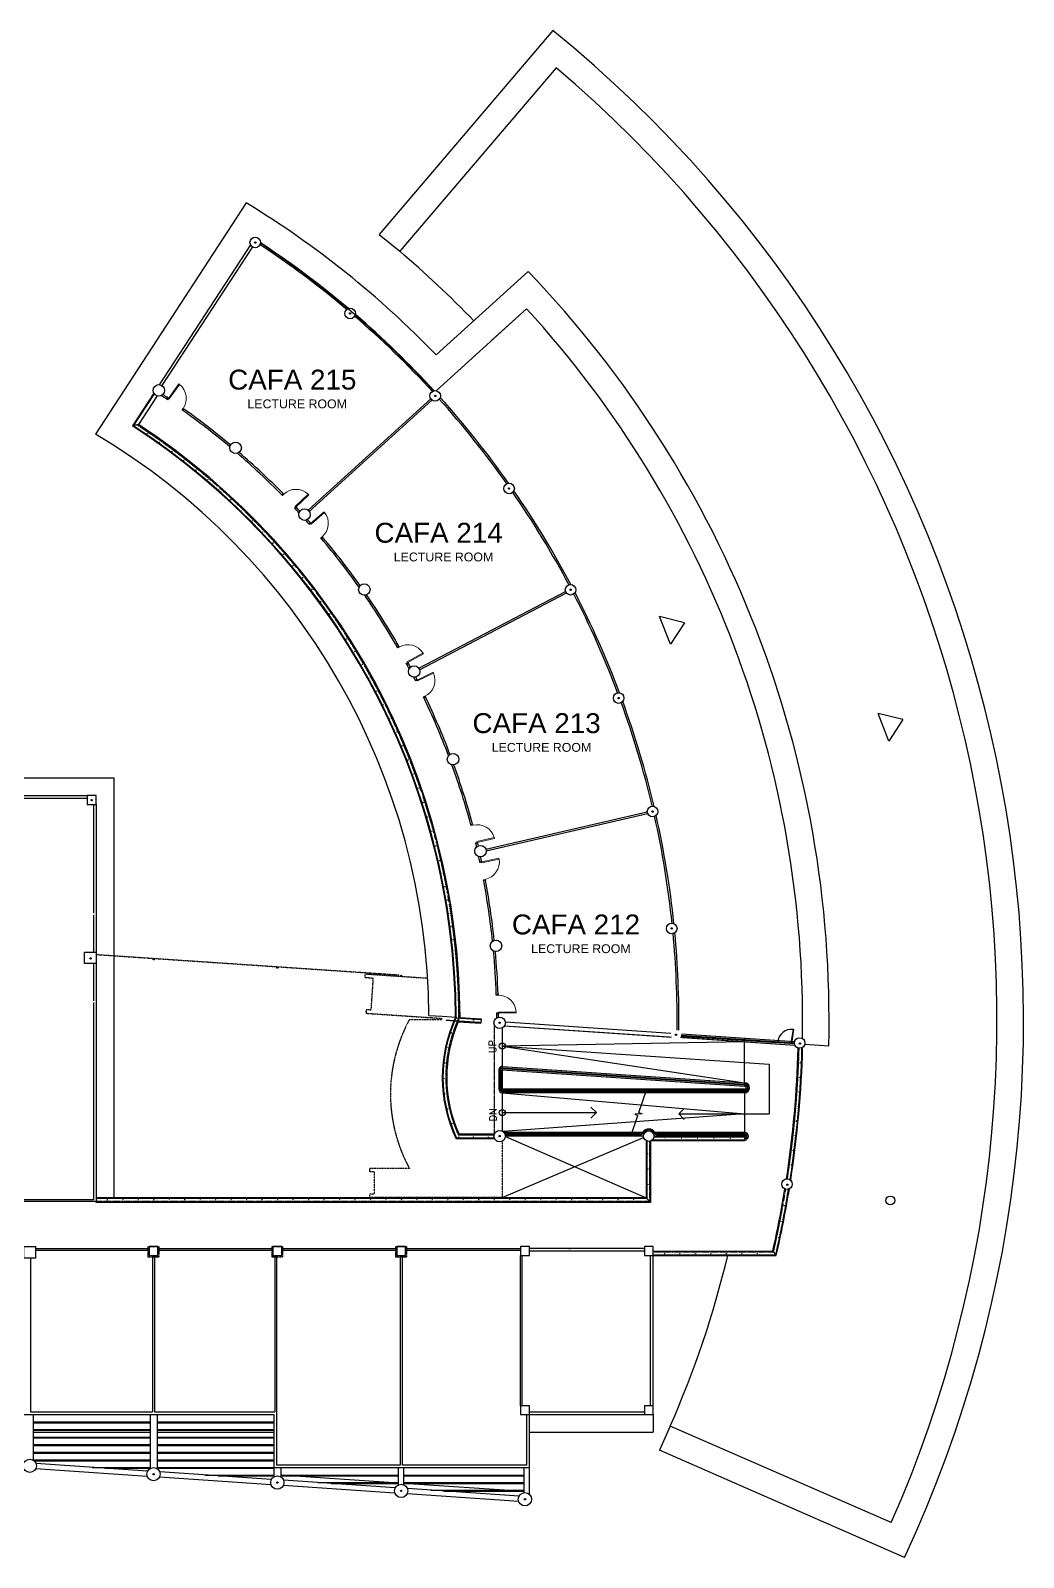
# Model space of a CAD drawing. Header units: millimetres. Extents: x -616979 to 2364082, y 43054 to 1637649.
# Drawn here: x -193145 to -137005, y 68673 to 155013 of the extents above; entities that cross this region are included whole.
import ezdxf

# ---------------------------------------------------------------- set-up
doc = ezdxf.new("R2010")
doc.units = ezdxf.units.MM
doc.linetypes.add('GROUND floor$0$HIDDEN', pattern=[0.375, 0.25, -0.125])
doc.linetypes.add('HIDDEN', pattern=[0.375, 0.25, -0.125])
for name, color, linetype in [('a-broken line', 8, 'HIDDEN'), ('a-columns', 7, 'Continuous'), ('a-labels', 7, 'Continuous'), ('a-line', 7, 'Continuous'), ('a-railing', 254, 'Continuous'), ('a-ramp', 253, 'Continuous'), ('a-shading device', 7, 'Continuous'), ('a-wall', 5, 'Continuous'), ('RAMPSLOPE', 252, 'Continuous'), ('USC-DOOR-SKED', 7, 'Continuous')]:
    doc.layers.add(name, color=color, linetype=linetype)
doc.styles.add('-kitz', font='arial.ttf')
doc.styles.add('100scale@80cl', font='romans.shx', dxfattribs={"height": 0.2})
doc.styles.add('style1', font='arial.ttf')

msp = doc.modelspace()

# ---------------------------------------------------------------- linework, layer by layer
for points in [[(-185442.428, 134163.864), (-185383.796, 134245.679), (-185339.734, 134214.06), (-185398.089, 134132.852), (-185442.428, 134163.864)], [(-184573.276, 133561.569), (-184514.644, 133643.383), (-184470.582, 133611.764), (-184528.937, 133530.556), (-184573.276, 133561.569)], [(-178942.347, 128761.568), (-178868.9, 128830.392), (-178831.842, 128790.795), (-178904.9, 128722.512), (-178942.347, 128761.568)], [(-178214.626, 128001.32), (-178140.722, 128069.654), (-178103.929, 128029.81), (-178177.44, 127962.015), (-178214.626, 128001.32)], [(-177418.53, 127121.667), (-177341.952, 127186.99), (-177306.782, 127145.707), (-177382.946, 127080.906), (-177418.53, 127121.667)], [(-176728.672, 126320.403), (-176652.093, 126385.726), (-176616.924, 126344.443), (-176693.087, 126279.642), (-176728.672, 126320.403)], [(-172409.701, 120156.088), (-172321.241, 120204.11), (-172295.397, 120156.432), (-172383.342, 120108.834), (-172409.701, 120156.088)], [(-171897.795, 119236.573), (-171809.017, 119284.005), (-171783.491, 119236.156), (-171871.752, 119189.145), (-171897.795, 119236.573)], [(-171393.978, 118281.45), (-171303.815, 118326.194), (-171279.738, 118277.599), (-171369.372, 118233.261), (-171393.978, 118281.45)], [(-170928.633, 117332.051), (-170838.47, 117376.794), (-170814.394, 117328.199), (-170904.027, 117283.861), (-170928.633, 117332.051)], [(-168248.133, 110105.078), (-168150.093, 110127.873), (-168137.845, 110075.042), (-168235.276, 110052.52), (-168248.133, 110105.078)], [(-167986.552, 109085.466), (-167888.362, 109107.607), (-167876.467, 109054.695), (-167974.045, 109032.823), (-167986.552, 109085.466)], [(-167745.897, 108030.321), (-167647.521, 108051.619), (-167636.08, 107998.607), (-167733.843, 107977.573), (-167745.897, 108030.321)], [(-167535.062, 106994.184), (-167436.686, 107015.482), (-167425.245, 106962.47), (-167523.008, 106941.436), (-167535.062, 106994.184)], [(-166810.519, 100518.185), (-166709.866, 100518.658), (-166709.646, 100464.425), (-166809.645, 100464.084), (-166810.519, 100518.185)], [(-166789.322, 99465.921), (-166688.667, 99465.724), (-166688.809, 99411.491), (-166788.808, 99411.816), (-166789.322, 99465.921)]]:
    msp.add_lwpolyline(points)
at = {"layer": 'a-broken line', "color": 8, "linetype": 'HIDDEN', "ltscale": 2}
for p, q in [((-189443.669, 102768.762), (-172328.067, 101615.092)), ((-174230.001, 101453.144), (-174216.548, 101652.691)), ((-173781.02, 101422.876), (-174230.001, 101453.144)), ((-174215.417, 101669.469), (-170687.538, 101431.674)), ((-169865.287, 99081.114), (-171725.623, 99081.114)), ((-166470.948, 92210.957), (-166470.948, 89024.271)), ((-173965.288, 90674.442), (-173990.288, 90574.442)), ((-171725.623, 90674.442), (-173965.288, 90674.442)), ((-173990.288, 90574.442), (-173965.288, 90474.442)), ((-173715.287, 90474.442), (-173965.288, 90474.442)), ((-173715.287, 90474.442), (-173715.287, 89224.271)), ((-173965.288, 89224.271), (-173990.288, 89124.271)), ((-173990.288, 89124.271), (-173965.288, 89024.271)), ((-173715.287, 89224.271), (-173965.288, 89224.271)), ((-166470.948, 89024.271), (-173965.288, 89024.271))]:
    msp.add_line(p, q, dxfattribs=at)
at = {"layer": 'a-broken line', "linetype": 'GROUND floor$0$HIDDEN'}
msp.add_line((-166924.487, 98789.8), (-166924.487, 92615.245), dxfattribs=at)
at = {"layer": 'a-broken line', "color": 8, "linetype": 'HIDDEN', "ltscale": 2}
msp.add_lwpolyline([(-173781.02, 101422.876), (-173902.094, 99626.953), (-174152.659, 99643.845), (-174184.329, 99545.753), (-174166.111, 99444.298), (-169865.287, 99154.354)], dxfattribs=at)
msp.add_arc((-164007.203, 94877.778), 8788.746, 151.42795193, 208.57204807, dxfattribs=at)
at = {"layer": 'a-columns'}
for points in [[(-189940.287, 111749.271), (-189940.287, 111249.271), (-189440.287, 111249.271), (-189440.287, 111749.271)], [(-190090.287, 102899.442), (-189440.287, 102899.442), (-189440.287, 102249.442), (-190090.287, 102249.442)], [(-193515.287, 86249.101), (-192865.287, 86249.101), (-192865.287, 85599.101), (-193515.287, 85599.101)], [(-185940.287, 86249.101), (-186440.287, 86249.101), (-186440.287, 85749.101), (-185940.287, 85749.101)], [(-178940.287, 86249.101), (-179440.287, 86249.101), (-179440.287, 85749.101), (-178940.287, 85749.101)], [(-171940.287, 86249.101), (-172440.287, 86249.101), (-172440.287, 85749.101), (-171940.287, 85749.101)], [(-164940.287, 86249.101), (-165440.287, 86249.101), (-165440.287, 85749.101), (-164940.287, 85749.101)], [(-157940.287, 86249.101), (-158440.287, 86249.101), (-158440.287, 85749.101), (-157940.287, 85749.101)], [(-164940.287, 77249.271), (-165440.287, 77249.271), (-165440.287, 76749.271), (-164940.287, 76749.271)], [(-157940.287, 77249.271), (-158440.287, 77249.271), (-158440.287, 76749.271), (-157940.287, 76749.271)]]:
    msp.add_lwpolyline(points, close=True, dxfattribs=at)
at = {"layer": 'a-columns', "linetype": 'HIDDEN'}
for points in [[(-186490.287, 86249.101), (-185890.287, 86249.101), (-185890.287, 85649.101), (-186490.287, 85649.101)], [(-179490.287, 86249.101), (-178890.287, 86249.101), (-178890.287, 85649.101), (-179490.287, 85649.101)], [(-172490.287, 86249.101), (-171890.287, 86249.101), (-171890.287, 85649.101), (-172490.287, 85649.101)]]:
    msp.add_lwpolyline(points, close=True, dxfattribs=at)
at = {"layer": 'a-columns'}
for centre, radius in [((-180440.562, 143025.727), 300), ((-175075.445, 139014.988), 300), ((-185895.784, 134664.152), 325), ((-170264.937, 134353.495), 300), ((-181551.353, 131416.436), 325), ((-166087.416, 129117.197), 300), ((-177656.02, 127641.768), 325), ((-174273.251, 123401.649), 325), ((-162610.944, 123391.408), 300), ((-171458.161, 118765.163), 325), ((-159892.165, 117269.419), 300), ((-169256.616, 113807.852), 325), ((-157975.375, 110850.975), 300), ((-167704.486, 108610.485), 325), ((-156891.805, 104240.652), 300), ((-166827.059, 103257.741), 325), ((-166620.948, 98905.944), 325), ((-149659.449, 97762.472), 300), ((-166620.948, 92499.271), 325), ((-158190.287, 92499.271), 300), ((-150375.031, 89784.354), 300), ((-144531.238, 88860.16), 250), ((-193190.287, 73852.361), 375), ((-186190.287, 73380.451), 375), ((-179190.287, 72908.541), 375), ((-172190.287, 72436.631), 375), ((-165190.287, 71964.721), 375)]:
    msp.add_circle(centre, radius, dxfattribs=at)
at = {"layer": 'a-labels'}
for p, q in [((-166470.948, 97590.256), (-151384.617, 96563.088)), ((-151384.617, 96563.088), (-151384.617, 93749.101)), ((-158748.437, 93841.206), (-158306.696, 95149.101)), ((-161464.431, 94135.956), (-161152.577, 93824.101)), ((-166470.948, 93824.101), (-161152.577, 93824.101)), ((-161464.431, 93512.247), (-161152.577, 93824.101)), ((-159201.733, 92499.101), (-158809.954, 93659.069)), ((-158561.883, 93755.26), (-158969.924, 93742.942)), ((-158969.924, 93742.942), (-158809.954, 93659.069)), ((-158748.437, 93841.206), (-158561.883, 93755.26)), ((-156184.846, 94060.956), (-156496.701, 93749.101)), ((-156184.846, 93437.247), (-156496.701, 93749.101)), ((-156496.701, 93749.101), (-151384.617, 93749.101))]:
    msp.add_line(p, q, dxfattribs=at)
for centre in [(-166470.948, 97590.256), (-166470.948, 93824.101)]:
    msp.add_circle(centre, 169.578, dxfattribs=at)
at = {"layer": 'a-line'}
for p, q in [((-163609.082, 155012.915), (-173430.761, 143488.578)), ((-163428.268, 152912.558), (-172274.391, 142532.898)), ((-173430.761, 143488.578), (-172274.391, 142532.898)), ((-165095.583, 139284.109), (-167055.438, 137504.395)), ((-156977.132, 76106.062), (-157578.224, 74731.767)), ((-144482.166, 70640.984), (-156977.132, 76106.062)), ((-143726.115, 68673.098), (-157578.224, 74731.767))]:
    msp.add_line(p, q, dxfattribs=at)
at = {"layer": 'a-line', "color": 8}
for p, q in [((-180948.302, 145267.193), (-189479.744, 132190.494)), ((-165010.3, 141387.712), (-170207.175, 136668.511)), ((-202440.287, 112749.271), (-188440.287, 112749.271)), ((-188440.287, 112749.271), (-188440.287, 88999.272)), ((-149367.678, 97692.688), (-148012.729, 97601.343)), ((-166470.948, 89024.271), (-158479.338, 92418.966)), ((-166297.487, 92467.68), (-158340.287, 88999.271)), ((-158340.287, 92239.464), (-158340.287, 88999.271)), ((-158340.287, 88999.271), (-189365.287, 88999.271)), ((-157940.287, 76749.271), (-157940.287, 75749.271)), ((-164940.287, 75749.271), (-157940.287, 75749.271))]:
    msp.add_line(p, q, dxfattribs=at)
at = {"layer": 'a-line'}
for radius, start, end in [(72110.798, 335.06515321, 50.87164645), (70610.798, 336.25456373, 49.68223593), (56972.976, 43.92681752, 49.71137127), (56972.976, 336.22542839, 346.47422227)]:
    msp.add_arc((-209115.305, 99074.101), radius, start, end, dxfattribs=at)
at = {"layer": 'a-line', "color": 8}
for radius, start, end in [(54103.427, 44.01621317, 58.6265741), (61120.304, 358.61926448, 43.81248257), (38500, 0.37431445, 59.33523121)]:
    msp.add_arc((-209115.287, 99074.101), radius, start, end, dxfattribs=at)
at = {"layer": 'a-railing'}
for p, q in [((-186158.819, 134473.266), (-187335.513, 132666.755)), ((-185985.033, 134351.647), (-187041.567, 132731.031)), ((-187355.514, 132637.657), (-187355.569, 132637.573)), ((-187177.933, 132521.859), (-187177.976, 132521.794)), ((-169094.865, 99185.542), (-167665.9, 99089.145)), ((-168959.126, 98963.347), (-167680.193, 98877.126)), ((-168862.645, 99207.591), (-167663.378, 99126.56)), ((-167663.378, 99126.56), (-167680.193, 98877.126)), ((-166595.948, 96239.646), (-166595.948, 95149.101)), ((-166545.948, 96239.631), (-166545.948, 95149.101)), ((-166465.904, 96314.476), (-152768.963, 95391.087)), ((-166462.541, 96364.363), (-152768.963, 95441.2)), ((-152768.963, 95074.101), (-166470.948, 95074.101)), ((-152768.963, 95024.101), (-166470.948, 95024.101)), ((-166942.079, 92549.271), (-168951.329, 92549.271)), ((-166930.181, 92599.271), (-168919.357, 92599.271)), ((-158536.697, 92699.271), (-166364.775, 92699.271)), ((-158682.772, 92624.271), (-166320.948, 92624.271)), ((-158683.777, 92574.271), (-166304.721, 92574.271)), ((-158490.287, 92499.271), (-166295.948, 92499.271)), ((-152768.963, 92436.771), (-157896.869, 92436.771)), ((-152768.963, 92624.271), (-157697.802, 92624.271)), ((-152768.963, 92574.271), (-157696.796, 92574.271)), ((-152768.963, 92436.771), (-152768.963, 92224.271)), ((-166909.262, 92349.271), (-169077.938, 92349.271)), ((-158302.787, 92221.164), (-158302.787, 88961.771)), ((-158090.287, 92216.429), (-158090.287, 88749.271)), ((-152768.963, 92224.271), (-158070.391, 92224.271)), ((-158302.787, 88961.771), (-189440.287, 88961.771)), ((-158302.787, 88961.771), (-158090.287, 88749.271)), ((-189440.287, 88749.271), (-189440.287, 88799.271)), ((-158090.287, 88749.271), (-189440.287, 88749.271)), ((-157940.287, 85999.101), (-151176.988, 85999.101)), ((-157940.287, 85786.601), (-151007.347, 85786.601)), ((-157940.287, 85749.101), (-150977.462, 85749.101))]:
    msp.add_line(p, q, dxfattribs=at)
at = {"layer": 'a-railing', "color": 2, "linetype": 'HIDDEN'}
msp.add_line((-187041.567, 132731.031), (-187384.051, 132656.141), dxfattribs=at)
at = {"layer": 'a-railing', "linetype": 'HIDDEN'}
for p, q in [((-158140.287, 92203.467), (-158140.287, 88799.271)), ((-158140.287, 88799.271), (-189440.287, 88799.271)), ((-157940.287, 85949.101), (-151137.028, 85949.101))]:
    msp.add_line(p, q, dxfattribs=at)
at = {"layer": 'a-railing', "linetype": 'HIDDEN', "ltscale": 1.5}
msp.add_line((-152768.963, 92274.271), (-157991.855, 92274.271), dxfattribs=at)
at = {"layer": 'a-railing', "color": 8}
msp.add_line((-151176.988, 85999.101), (-151007.347, 85786.601), dxfattribs=at)
at = {"layer": 'a-railing'}
for centre in [(-180440.562, 143025.557), (-175075.445, 139014.818), (-170264.937, 134353.325), (-166087.416, 129117.026), (-162610.944, 123391.238), (-159892.165, 117269.249), (-189691.352, 111493.932), (-157975.375, 110850.805), (-156891.805, 104240.481), (-189748.994, 102543.624), (-186190.287, 102499.442), (-179190.287, 102027.872), (-172190.287, 101555.621), (-166620.948, 98905.944), (-156643.596, 98233.143), (-149641.048, 97729.626), (-166620.948, 92499.271), (-150359.749, 89749.939), (-186190.287, 73380.281), (-179190.287, 72908.371), (-172190.287, 72436.461), (-165190.287, 71964.721)]:
    msp.add_circle(centre, 37.5, dxfattribs=at)
at = {"layer": 'a-railing', "linetype": 'HIDDEN', "ltscale": 0.058}
for centre in [(-186550.956, 132223.178), (-185845.338, 131731.721), (-185150.42, 131225.246), (-184466.679, 130704.089), (-183794.115, 130168.285), (-183133.196, 129618.183), (-182484.223, 129054.036), (-181847.497, 128476.102), (-181223.31, 127884.648), (-180611.948, 127279.946), (-180013.694, 126662.274), (-179428.821, 126031.916), (-178861.701, 125393.877), (-178308.292, 124743.91), (-177768.844, 124082.31), (-177243.601, 123409.378), (-176732.802, 122725.416), (-176236.678, 122030.737), (-175755.455, 121325.654), (-175289.349, 120610.487), (-174838.572, 119885.56), (-174403.329, 119151.202), (-173983.816, 118407.746), (-173580.225, 117655.527), (-173192.737, 116894.888), (-172821.529, 116126.173), (-172466.768, 115349.731), (-172128.616, 114565.912), (-171807.225, 113775.073), (-171502.742, 112977.572), (-171215.304, 112173.77), (-170945.041, 111364.031), (-170692.077, 110548.723), (-170456.525, 109728.215), (-170238.492, 108902.878), (-170038.078, 108073.088), (-169875.186, 107333.916), (-169726.275, 106591.8), (-169591.398, 105847.007), (-169470.603, 105099.8), (-169363.932, 104350.447), (-169271.424, 103599.214), (-159701.677, 95883.517), (-158835.928, 95825.152), (-159694.956, 95049.101), (-158829.207, 95049.101), (-157970.179, 95766.787), (-157963.457, 95049.101), (-157104.43, 95708.422), (-157097.708, 95049.101), (-156238.68, 95650.057), (-156231.959, 95049.101), (-155372.931, 95591.692), (-155366.21, 95049.101), (-154507.182, 95533.327), (-154500.461, 95049.101), (-153641.433, 95474.962), (-153634.712, 95049.101), (-152768.963, 95416.483), (-152768.963, 95049.101), (-157270.066, 92374.442), (-157097.708, 92599.271), (-156349.845, 92374.442), (-156231.959, 92599.271), (-155429.625, 92374.442), (-155366.21, 92599.271), (-154509.404, 92374.442), (-154500.461, 92599.271), (-153634.712, 92599.271), (-153589.183, 92374.442), (-152768.963, 92599.271)]:
    msp.add_circle(centre, 12.5, dxfattribs=at)
at = {"layer": 'a-railing', "color": 8, "linetype": 'HIDDEN', "ltscale": 0.058}
for centre in [(-149619.611, 96643.506), (-149710.099, 94991.59), (-149659.118, 95817.234), (-149772.545, 94166.734), (-149846.444, 93342.825), (-149931.782, 92520.022), (-150028.541, 91698.484), (-158240.287, 91505.521), (-150136.704, 90878.37), (-158240.287, 90636.771), (-158240.287, 89768.021), (-188815.287, 88899.271), (-187940.287, 88899.271), (-187065.287, 88899.271), (-186190.287, 88899.271), (-185315.287, 88899.271), (-184440.287, 88899.271), (-183565.287, 88899.271), (-182690.287, 88899.271), (-181815.287, 88899.271), (-180940.287, 88899.271), (-180065.287, 88899.271), (-179190.287, 88899.271), (-178315.287, 88899.271), (-177440.287, 88899.271), (-176565.287, 88899.271), (-175690.287, 88899.271), (-174815.287, 88899.271), (-173940.287, 88899.271), (-173065.287, 88899.271), (-172190.287, 88899.271), (-171315.287, 88899.271), (-170440.287, 88899.271), (-169565.287, 88899.271), (-168690.287, 88899.271), (-167815.287, 88899.271), (-166940.287, 88899.271), (-166065.287, 88899.271), (-165190.287, 88899.271), (-164315.287, 88899.271), (-163440.287, 88899.271), (-162565.287, 88899.271), (-161690.287, 88899.271), (-160815.287, 88899.271), (-159940.287, 88899.271), (-159065.287, 88899.271), (-158240.287, 88899.271), (-150503.348, 88572.487), (-150673.83, 87661.856), (-150858.459, 86753.987), (-157315.287, 85849.101), (-156440.287, 85849.101), (-155565.287, 85849.101), (-154690.287, 85849.101), (-153815.287, 85849.101), (-152940.287, 85849.101), (-152065.287, 85849.101), (-151057.19, 85849.101)]:
    msp.add_circle(centre, 12.5, dxfattribs=at)
at = {"layer": 'a-railing'}
for centre, radius, start, end in [((-209115.287, 99074.101), 40000, 0.21537467, 57.0927362), ((-209115.287, 99074.101), 40000, 3.40999196, 57.0927362), ((-209106.148, 99076.451), 40028.353, 0.20823924, 57.05181569), ((-209050.554, 99105.401), 40188.039, 0.14569119, 56.79404519), ((-161794.333, 95826.835), 8071.206, 155.10501811, 205.52218403), ((-161780.263, 95829.592), 8047.72, 155.06890557, 205.32807191), ((-161785.323, 95826.013), 7829.835, 156.37870101, 204.33735605), ((-209115.287, 99074.101), 59395.304, 351.29315652, 358.45619805), ((-209115.287, 99074.101), 59607.804, 351.26971543, 358.47963915), ((-209115.287, 99074.101), 59645.304, 351.24754261, 358.50181196), ((-166470.948, 96239.646), 125, 86.14319901, 180), ((-166470.948, 96239.646), 75, 86.14319901, 180.01141982), ((-166470.948, 95149.101), 125, 180, 270), ((-166470.948, 95149.101), 74.998, 180, 270), ((-152768.963, 95232.509), 208.691, 267.00190434, 90), ((-152768.963, 95232.509), 158.578, 267.33002734, 90), ((-158675.625, 92790.136), 216.018, 267.83705541, 330.98377436), ((-158675.625, 92790.136), 166.018, 267.53270178, 331.40479754), ((-158190.287, 92499.271), 400, 29.96372211, 148.09502037), ((-158190.287, 92499.271), 350, 32.11807003, 147.88192997), ((-157704.949, 92790.136), 216.018, 209.01622564, 272.1629446), ((-157704.949, 92790.136), 166.018, 213.27349928, 272.46729823), ((-152768.963, 92486.771), 137.5, 270, 90), ((-152768.963, 92486.771), 87.5, 270, 90), ((-209115.287, 99074.101), 59395.304, 347.28302305, 350.73309747), ((-209115.287, 99074.101), 59607.804, 347.11967106, 350.75653857), ((-209115.287, 99074.101), 59645.304, 347.0909541, 350.77871138)]:
    msp.add_arc(centre, radius, start, end, dxfattribs=at)
at = {"layer": 'a-railing', "linetype": 'HIDDEN'}
for centre, radius, start, end in [((-209042.322, 99112.974), 40117.195, 0.13509006, 56.79795507), ((-161676.792, 95849.962), 7988.332, 155.1456563, 204.40531602), ((-209115.287, 99074.101), 59445.304, 351.30121307, 358.44814151), ((-209115.287, 99074.101), 59445.304, 347.24449174, 350.72504093)]:
    msp.add_arc(centre, radius, start, end, dxfattribs=at)
at = {"layer": 'a-ramp', "color": 8}
for p, q in [((-169865.287, 99275.003), (-169078.06, 99221.932)), ((-166343.377, 98736.89), (-157023.655, 98108.595)), ((-156935.367, 98303.097), (-166297.182, 98934.23)), ((-149954.309, 97707.18), (-156358.824, 98138.945)), ((-149959.41, 97757.637), (-156346.998, 98188.261)), ((-149951.22, 97832.255), (-156345.098, 98263.303)), ((-156302.146, 98157.993), (-150955.982, 97799.711)), ((-149928.757, 97630.287), (-156277.113, 98058.266)), ((-152768.963, 97947.045), (-152768.963, 98022.215)), ((-152768.963, 97821.761), (-152768.963, 97896.932)), ((-166925.856, 92386.771), (-169054.381, 92386.771)), ((-158413.893, 92699.271), (-158477.515, 92699.271)), ((-157903.058, 92699.271), (-157966.68, 92699.271))]:
    msp.add_line(p, q, dxfattribs=at)
at = {"layer": 'a-ramp', "color": 8, "linetype": 'HIDDEN', "ltscale": 1.5}
msp.add_line((-169665.287, 99061.066), (-167676.83, 98927.013), dxfattribs=at)
at = {"layer": 'a-ramp', "color": 8}
msp.add_lwpolyline([(-150108.259, 97737.506), (-149978.86, 98526.972), (-150028.202, 98535.059), (-150157.601, 97745.594)], close=True, dxfattribs=at)
at = {"layer": 'a-ramp', "color": 8, "linetype": 'HIDDEN', "ltscale": 0.058}
for centre in [(-168927.389, 99111.547), (-168089.49, 99055.06), (-169336.3, 98335.568), (-169336.3, 98335.568), (-169575.11, 97496.769), (-169718.693, 96636.538), (-169765.287, 95765.651), (-169714.207, 94895.014), (-169566.192, 94035.535), (-169323.064, 93197.978), (-168925.487, 92449.271), (-168085.687, 92449.271), (-167245.887, 92449.271), (-165755.199, 92599.271), (-164889.45, 92599.271), (-164023.701, 92599.271), (-163157.952, 92599.271), (-162292.203, 92599.271), (-161426.454, 92599.271), (-160560.705, 92599.271), (-159694.956, 92599.271), (-158829.207, 92599.271)]:
    msp.add_circle(centre, 12.5, dxfattribs=at)
at = {"layer": 'a-ramp', "color": 8}
for centre in [(-156326.927, 98161.89), (-155538.408, 98106.81), (-154774.671, 98055.626), (-154010.933, 98004.443), (-153247.195, 97953.26), (-152483.458, 97902.077), (-151719.72, 97850.894), (-150931.038, 97798.039), (-150082.966, 97740.853)]:
    msp.add_circle(centre, 25, dxfattribs=at)
msp.add_arc((-150105.597, 97735.912), 802.886, 84.4683422, 174.49225954, dxfattribs=at)
at = {"layer": 'a-shading device', "color": 8}
for p, q in [((-170202.094, 134646.839), (-165095.565, 139284.109)), ((-156171.985, 121517.984), (-157576.042, 121870.433)), ((-156968.906, 120309.467), (-157576.042, 121870.433)), ((-156171.985, 121517.984), (-156968.906, 120309.467)), ((-143815.936, 116047.204), (-145219.993, 116399.652)), ((-144612.856, 114838.686), (-145219.993, 116399.652)), ((-143815.936, 116047.204), (-144612.856, 114838.686)), ((-170616.108, 99325.621), (-169865.287, 99275.003)), ((-192990.287, 76749.271), (-192990.287, 74169.576)), ((-192990.287, 76344.271), (-186390.287, 76344.271)), ((-192990.287, 76294.271), (-186390.287, 76294.271)), ((-186390.287, 76749.271), (-186390.287, 73697.666)), ((-185990.287, 76749.271), (-185990.287, 73697.666)), ((-185990.287, 76344.271), (-179390.287, 76344.271)), ((-185990.287, 76294.271), (-179390.287, 76294.271)), ((-192990.287, 75914.271), (-186390.287, 75914.271)), ((-192990.287, 75864.271), (-186390.287, 75864.271)), ((-192990.287, 75749.271), (-186390.287, 75749.271)), ((-192990.287, 75484.271), (-186390.287, 75484.271)), ((-192990.287, 75434.271), (-186390.287, 75434.271)), ((-185990.287, 75914.271), (-179390.287, 75914.271)), ((-185990.287, 75864.271), (-179390.287, 75864.271)), ((-185990.287, 75749.271), (-179390.287, 75749.271)), ((-185990.287, 75484.271), (-179390.287, 75484.271)), ((-185990.287, 75434.271), (-179390.287, 75434.271)), ((-192990.287, 75054.271), (-186390.287, 75054.271)), ((-192990.287, 75004.271), (-186390.287, 75004.271)), ((-192990.287, 74624.271), (-186390.287, 74624.271)), ((-192990.287, 74574.271), (-186390.287, 74574.271)), ((-185990.287, 75054.271), (-179390.287, 75054.271)), ((-185990.287, 75004.271), (-179390.287, 75004.271)), ((-185990.287, 74624.271), (-179390.287, 74624.271)), ((-185990.287, 74574.271), (-179390.287, 74574.271)), ((-193036.266, 74194.271), (-192990.287, 74194.271)), ((-192954.886, 74194.271), (-186390.287, 74194.271)), ((-192954.886, 74144.271), (-186390.287, 74144.271)), ((-186543.291, 73253.909), (-192857.461, 73679.583)), ((-186523.112, 73553.229), (-192837.282, 73978.904)), ((-189653.57, 73764.271), (-186390.287, 73764.271)), ((-188911.903, 73714.271), (-186390.287, 73714.271)), ((-185990.287, 74194.271), (-179390.287, 74194.271)), ((-185990.287, 74144.271), (-179390.287, 74144.271)), ((-185990.287, 73764.271), (-179390.287, 73764.271)), ((-185990.287, 73714.271), (-179390.287, 73714.271)), ((-179523.112, 73081.319), (-185837.282, 73506.994)), ((-179390.287, 73749.271), (-179390.287, 73225.756)), ((-178990.287, 73749.271), (-178990.287, 73225.756)), ((-172340.287, 72780.324), (-172340.287, 73749.271)), ((-172040.287, 72780.324), (-172040.287, 73749.271)), ((-165240.287, 72336.373), (-165240.287, 73749.271)), ((-164940.287, 72244.229), (-164940.287, 73749.271)), ((-179543.291, 72781.999), (-185857.461, 73207.673)), ((-183275.236, 73334.271), (-179390.287, 73334.271)), ((-182533.57, 73284.271), (-179390.287, 73284.271)), ((-178990.287, 73334.271), (-172340.287, 73334.271)), ((-172340.287, 72873.991), (-178990.287, 73322.305)), ((-178990.287, 73284.271), (-172340.287, 73284.271)), ((-172543.291, 72310.089), (-178857.461, 72735.763)), ((-172523.112, 72609.409), (-178837.282, 73035.084)), ((-176896.903, 72904.271), (-172340.287, 72904.271)), ((-176155.236, 72854.271), (-172340.287, 72854.271)), ((-172040.287, 73334.271), (-165240.287, 73334.271)), ((-172040.287, 73284.271), (-165240.287, 73284.271)), ((-172040.287, 72904.271), (-165240.287, 72904.271)), ((-172040.287, 72854.271), (-165240.287, 72854.271)), ((-165240.287, 72395.339), (-172040.287, 72853.766)), ((-165523.112, 72137.499), (-171837.282, 72563.173)), ((-165543.291, 71838.178), (-171857.461, 72263.853)), ((-170518.57, 72474.271), (-165240.287, 72474.271)), ((-169776.903, 72424.271), (-165240.287, 72424.271))]:
    msp.add_line(p, q, dxfattribs=at)
for radius, start, end in [(52603.427, 42.53905881, 56.5815467), (59620.304, 358.98622049, 42.41027413)]:
    msp.add_arc((-209115.287, 99074.101), radius, start, end, dxfattribs=at)
at = {"layer": 'a-wall'}
for p, q in [((-180708.151, 142890.095), (-185863.874, 134987.582)), ((-180604.485, 142774.472), (-185718.2, 134936.346)), ((-186178.949, 134504.646), (-187384.051, 132656.141)), ((-177451.894, 127894.666), (-170517.47, 134191.548)), ((-177384.668, 127820.634), (-170450.213, 134117.544)), ((-183771.444, 132976.724), (-183731.432, 132946.74)), ((-183711.475, 133056.748), (-183671.464, 133026.763)), ((-171196.753, 118958.272), (-162896.197, 123298.506)), ((-171150.417, 118869.655), (-162849.816, 123209.913)), ((-196440.287, 111749.271), (-189940.287, 111749.271)), ((-194852.787, 111599.271), (-189940.287, 111599.271)), ((-194852.787, 111599.271), (-189940.287, 111599.271)), ((-189590.287, 111249.271), (-189590.287, 105099.442)), ((-189590.287, 111249.271), (-189590.287, 105099.442)), ((-189590.287, 111249.271), (-189590.287, 105099.442)), ((-189440.287, 111249.271), (-189440.287, 102899.442)), ((-189440.287, 111249.271), (-189440.287, 102899.442)), ((-189440.287, 111249.271), (-189440.287, 102899.271)), ((-167402.764, 108731.27), (-158274.846, 110833.155)), ((-167380.324, 108633.821), (-158252.351, 110735.717)), ((-189590.287, 104999.442), (-189590.287, 102899.442)), ((-189590.287, 104999.442), (-189590.287, 102899.442)), ((-189590.287, 102249.442), (-189590.287, 100149.442)), ((-189440.287, 102249.442), (-189440.287, 88799.271)), ((-189590.287, 100049.442), (-189590.287, 88899.271)), ((-166343.377, 98736.89), (-156912.904, 98101.128)), ((-156935.367, 98303.097), (-166297.182, 98934.23)), ((-149928.757, 97630.287), (-156394.466, 98066.177)), ((-149951.22, 97832.255), (-156345.098, 98263.303)), ((-158340.287, 92239.464), (-158340.287, 88999.271)), ((-189440.287, 88999.272), (-158340.287, 88999.271)), ((-189590.287, 88899.271), (-199540.287, 88899.271)), ((-189440.287, 88799.271), (-199540.287, 88799.271)), ((-189590.287, 88899.271), (-192690.287, 88899.271)), ((-193140.287, 85599.406), (-193140.287, 76899.271)), ((-192865.287, 86149.28), (-186490.287, 86148.922)), ((-192865.287, 86049.28), (-186490.287, 86048.922)), ((-186240.287, 85749.271), (-186240.287, 76899.271)), ((-186140.287, 85749.271), (-186140.287, 83599.101)), ((-185890.287, 86149.149), (-179490.287, 86148.785)), ((-185890.287, 86049.121), (-179490.287, 86048.939)), ((-179340.287, 85749.271), (-179340.287, 80999.101)), ((-179240.287, 85749.271), (-179240.287, 73899.271)), ((-178890.287, 86149.086), (-172490.287, 86149.193)), ((-178890.287, 86049.109), (-172490.287, 86049.189)), ((-172240.287, 85749.271), (-172240.287, 73899.271)), ((-172140.287, 85749.271), (-172140.287, 73899.271)), ((-171890.287, 86149.084), (-165440.287, 86149.209)), ((-171890.287, 86049.107), (-165440.287, 86049.201)), ((-165440.287, 79949.576), (-165440.287, 85749.271)), ((-165340.287, 77249.271), (-165340.287, 85749.271)), ((-158090.287, 77249.271), (-158090.287, 85749.271)), ((-157940.287, 77249.271), (-157940.287, 85749.271)), ((-193140.287, 76899.271), (-186240.287, 76899.271)), ((-186140.287, 76899.271), (-179340.287, 76899.271)), ((-164940.287, 76899.271), (-158740.287, 76899.271)), ((-164940.287, 76899.271), (-158740.287, 76899.271)), ((-164465.287, 76899.271), (-162065.287, 76899.271)), ((-164465.287, 76899.271), (-162065.287, 76899.271)), ((-158740.287, 76899.271), (-158440.287, 76899.271)), ((-200390.287, 76749.271), (-179390.287, 76749.271)), ((-165090.287, 73899.271), (-165090.287, 76749.271)), ((-164940.287, 73749.271), (-164940.287, 76749.271)), ((-164940.287, 76749.271), (-158740.287, 76749.271)), ((-164940.287, 76749.271), (-158740.287, 76749.271)), ((-164465.287, 76749.271), (-162065.287, 76749.271)), ((-158740.287, 76749.271), (-158440.287, 76749.271)), ((-164940.287, 73749.271), (-179390.287, 73749.271)), ((-172240.287, 73899.271), (-179240.287, 73899.271)), ((-165090.287, 73899.271), (-172140.287, 73899.271))]:
    msp.add_line(p, q, dxfattribs=at)
at = {"layer": 'a-wall', "color": 5}
for p, q in [((-158441.982, 86149.101), (-164941.982, 86149.101)), ((-158441.982, 85999.101), (-164941.982, 85999.101)), ((-162716.982, 86149.101), (-162616.982, 86149.101)), ((-186140.287, 83599.101), (-186140.287, 76899.271)), ((-179340.287, 80999.101), (-179340.287, 76899.271)), ((-165440.287, 77249.271), (-165440.287, 79949.576)), ((-179390.287, 76749.271), (-179390.287, 73749.271)), ((-164940.287, 76749.271), (-164465.287, 76749.271))]:
    msp.add_line(p, q, dxfattribs=at)
at = {"layer": 'a-wall'}
for centre, radius, start, end in [((-209115.287, 99074.101), 52528.427, 49.84377411, 56.59569258), ((-209115.287, 99074.101), 52628.427, 49.84377411, 56.59569258), ((-209115.287, 99074.101), 52528.427, 42.52534983, 49.27726831), ((-209115.287, 99074.101), 52628.427, 42.52534983, 49.27726831), ((-209115.287, 99074.101), 42328.427, 55.99493312, 56.50167425), ((-209115.287, 99074.101), 42428.427, 55.9911093, 56.44960981), ((-209115.287, 99074.101), 52528.427, 35.20692555, 41.95884403), ((-209115.287, 99074.101), 52628.427, 35.20692555, 41.95884403), ((-209308.855, 98834.252), 42636.579, 49.94615815, 54.46577428), ((-209312.91, 98828.893), 42743.296, 49.99828019, 54.46513623), ((-209393.096, 98765.554), 42743.525, 44.56897839, 49.1717656), ((-209670.612, 98458.148), 43257.586, 44.59776525, 49.10879308), ((-209115.287, 99074.101), 52528.427, 27.88850128, 34.64041976), ((-209115.287, 99074.101), 52628.427, 27.88850128, 34.64041976), ((-209115.287, 99074.101), 42328.427, 42.61936817, 43.0375215), ((-190373.827, 116427.629), 16886.711, 42.48009028, 43.3978193), ((-179921.857, 125136.145), 3195.144, 38.41980278, 43.19223804), ((-178930.557, 125967.643), 2002.616, 37.5083371, 44.09122891), ((-207190.104, 100498.413), 39934.194, 35.22933045, 40.21013875), ((-207151.168, 100529.243), 39984.555, 35.28085415, 40.21287527), ((-209447.222, 98855.586), 42725.746, 29.90346716, 34.53534057), ((-209789.249, 98631.064), 43234.8, 29.93215176, 34.47242071), ((-209115.287, 99074.101), 52528.427, 20.570077, 27.32199548), ((-209115.287, 99074.101), 52628.427, 20.570077, 27.32199548), ((-209272.292, 98990.273), 42506.41, 27.9830053, 28.37210593), ((-180220.941, 114537.418), 9656.841, 27.62849377, 29.11310926), ((-209115.287, 99074.101), 42328.427, 26.98480335, 27.22797714), ((-209115.287, 99074.101), 42428.427, 26.91017111, 27.17591271), ((-209115.287, 99074.101), 42328.427, 20.66409534, 25.55994766), ((-209115.287, 99074.101), 42428.427, 20.71615977, 25.55548225), ((-209115.287, 99074.101), 52528.427, 13.25165273, 20.0035712), ((-209115.287, 99074.101), 52628.427, 13.25165273, 20.0035712), ((-209848.045, 98826.253), 43101.793, 15.16969926, 19.88762425), ((-210190.763, 98711.12), 43563.26, 15.19309169, 19.82602675), ((-209115.287, 99074.101), 52528.427, 5.93322845, 12.68514693), ((-209115.287, 99074.101), 52628.427, 5.93322845, 12.68514693), ((-159877.041, 110831.022), 8294.276, 192.5211509, 193.85678813), ((-165836.537, 109452.239), 2078.306, 191.02765554, 195.26174106), ((-182602.239, 104941.686), 15174.01, 11.74449811, 12.79187024), ((-204264.751, 100144.103), 37461.283, 12.18593371, 12.552212), ((-210009.355, 98960.862), 43229.447, 6.05207743, 10.63839485), ((-209963.839, 98966.055), 43283.653, 6.10257204, 10.64623364), ((-209115.287, 99074.101), 52528.427, 359.36524379, 5.36672265), ((-209115.287, 99074.101), 52628.427, 359.36524379, 5.36672265), ((-211362.873, 98900.264), 44582.49, 2.07975336, 5.22972404), ((-211160.768, 98917.251), 44479.705, 2.06327073, 5.18209727), ((-177977.6, 99207.521), 11190.616, 359.88632136, 1.04604606), ((-174592.958, 99245.323), 7905.861, 359.8464427, 1.20435162)]:
    msp.add_arc(centre, radius, start, end, dxfattribs=at)
at = {"layer": 'RAMPSLOPE'}
for p, q in [((-166470.948, 98617.63), (-166470.948, 96439.646)), ((-152768.963, 95516.37), (-152768.963, 97821.761)), ((-166670.948, 96253.129), (-166670.948, 95149.101)), ((-166470.948, 96439.646), (-166470.948, 96364.93)), ((-166470.948, 96314.646), (-166470.948, 96239.646)), ((-166470.948, 96239.646), (-166470.948, 95149.101)), ((-166470.948, 96239.646), (-152768.963, 95315.916)), ((-166457.496, 96439.193), (-152768.963, 95516.37)), ((-166470.948, 95149.101), (-166470.948, 95074.103)), ((-152768.963, 95149.101), (-166470.948, 95149.101)), ((-166470.948, 95024.103), (-166470.948, 94949.101)), ((-152768.963, 95516.37), (-152768.963, 95441.2)), ((-152768.963, 95391.087), (-152768.963, 95315.916)), ((-152768.963, 95149.101), (-152768.963, 95074.103)), ((-152768.963, 95024.103), (-152768.963, 94949.101)), ((-166470.948, 94949.101), (-166470.948, 92787.415)), ((-152768.963, 94949.101), (-166470.948, 94949.101)), ((-152768.963, 94949.101), (-152768.963, 92699.101)), ((-152768.963, 92474.271), (-157891.33, 92474.271)), ((-152768.963, 92499.271), (-157890.287, 92499.271)), ((-152768.963, 92699.271), (-157843.894, 92699.271)), ((-152768.963, 92699.271), (-152768.963, 92624.271)), ((-152768.963, 92574.271), (-152768.963, 92499.271))]:
    msp.add_line(p, q, dxfattribs=at)
for points in [[(-152768.963, 97821.761), (-166470.948, 97590.256), (-152768.963, 95516.37)], [(-166470.948, 94949.101), (-152768.963, 93749.101), (-166431, 92762.814)]]:
    msp.add_lwpolyline(points, dxfattribs=at)
at = {"layer": 'RAMPSLOPE', "linetype": 'HIDDEN', "ltscale": 0.058}
for centre in [(-166470.948, 96340.325), (-165761.921, 96292.073), (-164896.171, 96233.708), (-164030.422, 96175.343), (-163164.673, 96116.978), (-162298.924, 96058.613), (-161433.175, 96000.248), (-160567.426, 95941.883), (-166570.948, 95694.366), (-166470.948, 95049.101), (-165755.199, 95049.101), (-164889.45, 95049.101), (-164023.701, 95049.101), (-163157.952, 95049.101), (-162292.203, 95049.101), (-161426.454, 95049.101), (-160560.705, 95049.101)]:
    msp.add_circle(centre, 12.5, dxfattribs=at)
at = {"layer": 'RAMPSLOPE'}
for centre, radius, start, end in [((-166470.948, 96239.646), 200, 86.14319901, 180), ((-166470.948, 95149.101), 200, 180, 270), ((-152768.963, 95232.509), 283.862, 270.00000001, 90.00000001), ((-152768.963, 95232.509), 83.408, 270, 90), ((-152768.963, 92486.771), 212.5, 270, 90), ((-152768.963, 92486.771), 12.5, 270, 90)]:
    msp.add_arc(centre, radius, start, end, dxfattribs=at)
at = {"layer": 'USC-DOOR-SKED', "lineweight": 0}
for points in [[(-185298.951, 134185.133), (-184720.412, 135000.787), (-184761.195, 135029.714), (-185339.734, 134214.06)], [(-178176.751, 128104.407), (-177448.195, 128789.393), (-177413.946, 128752.965), (-178142.502, 128067.98)], [(-177274.148, 127107.826), (-176516.516, 127760.508), (-176549.15, 127798.389), (-177306.782, 127145.707)], [(-171835.091, 119326.738), (-170957.041, 119805.308), (-170933.113, 119761.405), (-171811.163, 119282.836)], [(-171257.294, 118232.919), (-170363.703, 118681.8), (-170386.147, 118726.48), (-171279.738, 118277.599)], [(-167902.146, 109155.731), (-166928.506, 109383.822), (-166917.102, 109335.14), (-167890.742, 109107.049)], [(-167625.262, 107949.791), (-166648.947, 108166.142), (-166659.764, 108214.958), (-167636.08, 107998.607)], [(-166691.429, 99515.707), (-165691.45, 99522.075), (-165691.131, 99472.076), (-166691.111, 99465.708)]]:
    msp.add_lwpolyline(points, close=True, dxfattribs=at)
at = {"layer": 'USC-DOOR-SKED', "color": 8, "lineweight": 0}
for centre, radius, start, end in [((-185347.686, 134211.364), 1008.254, 325.71325331, 51.52930225), ((-178137.697, 128067.79), 1002.365, 46.22672288, 134.12311046), ((-177314.739, 127145.119), 1007.857, 311.10791426, 37.63025385), ((-171806.562, 119281.438), 1002.365, 31.58425544, 119.48064303), ((-171287.599, 118278.963), 1007.857, 296.01149118, 23.55807164), ((-167886.678, 109104.479), 1002.365, 16.17691117, 104.07329876), ((-167643.367, 108001.855), 1007.857, 281.83434967, 9.38093013), ((-166687.719, 99462.3), 1002.365, 3.35707314, 91.25346073)]:
    msp.add_arc(centre, radius, start, end, dxfattribs=at)

# ---------------------------------------------------------------- texts
at = {"color": 5, "style": 'style1'}
for s, p in [('CAFA 215', (-181970.176, 134711.317)), ('CAFA 214', (-173696.208, 126052.937)), ('CAFA 213', (-168157.435, 115286.738)), ('CAFA 212', (-165929.603, 103903.427))]:
    msp.add_text(s, height=1125, dxfattribs=at).set_placement(p)
at = {"layer": 'a-labels', "style": '-kitz'}
for p in [(-180881.444, 133653.946), (-172607.475, 124995.566), (-167068.703, 114229.367), (-164840.871, 102846.056)]:
    msp.add_text('LECTURE ROOM', height=500, dxfattribs=at).set_placement(p)
at = {"layer": 'a-labels', "linetype": 'Continuous', "style": '100scale@80cl'}
for s, p in [('UP', (-166827.532, 97189.729)), ('DN', (-166796.798, 93331.2))]:
    msp.add_text(s, height=400, rotation=89.96656511, dxfattribs=at).set_placement(p)

doc.saveas('drawing.dxf')
